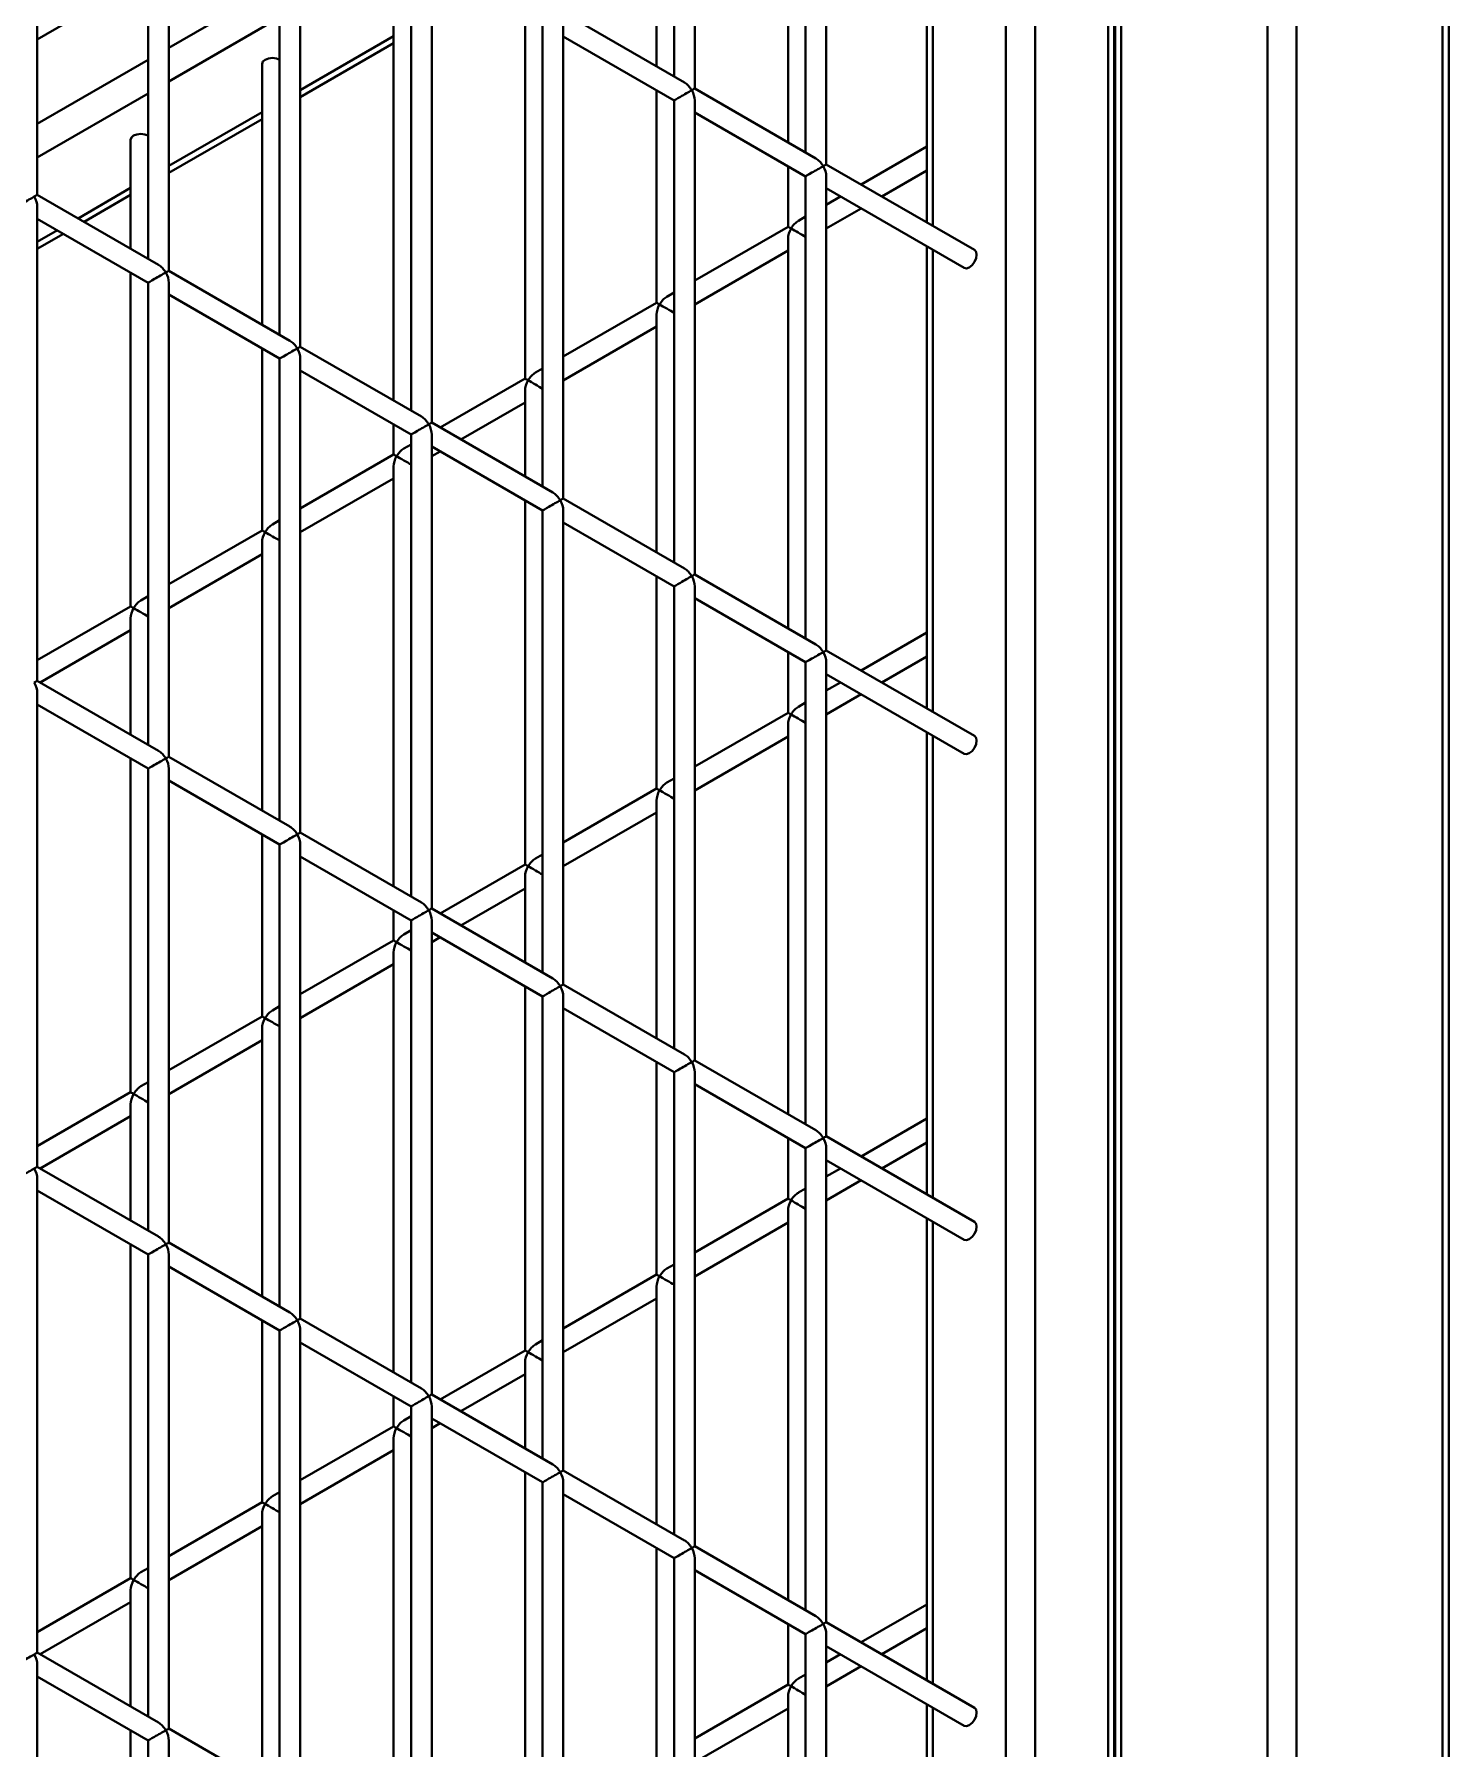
# Model space of a CAD drawing. Header units: millimetres. Extents: x 0 to 297, y 0 to 210.
# Drawn here: x 237.671 to 241.094, y 98.726 to 102.874 of the extents above; entities that cross this region are included whole.
import ezdxf

# ---------------------------------------------------------------- set-up
doc = ezdxf.new("R2010")
doc.units = ezdxf.units.MM
doc.layers.add('轮廓实线层', color=7, linetype='Continuous', lineweight=40)

msp = doc.modelspace()

# ---------------------------------------------------------------- linework, layer by layer
at = {"layer": '轮廓实线层', "color": 8, "linetype": 'Continuous', "lineweight": 40}
for p, q in [((240.6553, 89.4539), (240.6553, 105.5398)), ((240.726, 105.5398), (240.726, 89.4539)), ((241.0795, 89.2498), (241.0795, 105.3357)), ((240.0224, 90.5915), (240.0224, 104.7007)), ((239.8456, 103.5287), (239.8456, 102.4106)), ((240.3017, 103.1701), (240.3017, 91.5565)), ((237.9468, 103.0168), (237.6786, 102.8619)), ((237.9968, 102.8415), (238.265, 102.9963)), ((238.265, 102.9147), (237.9968, 102.7598)), ((238.315, 102.7394), (238.5408, 102.8698)), ((237.6786, 102.6578), (237.9468, 102.8126)), ((237.9468, 102.731), (237.6786, 102.5762)), ((237.9968, 102.5557), (238.2226, 102.6861)), ((237.7771, 102.4289), (237.9044, 102.5024)), ((237.6786, 102.3721), (237.7271, 102.4001)), ((239.8456, 102.3529), (239.8456, 101.2348)), ((239.8456, 101.1771), (239.8456, 100.059)), ((239.8456, 100.0012), (239.8456, 98.8831)), ((239.8456, 98.8254), (239.8456, 97.7073))]:
    msp.add_line(p, q, dxfattribs=at)
at = {"layer": '轮廓实线层', "color": 7, "linetype": 'Continuous', "lineweight": 40}
for p, q in [((241.0942, 89.2413), (241.0942, 105.3152)), ((240.2699, 90.2275), (240.2699, 104.8436)), ((240.2845, 90.1783), (240.2845, 104.8521)), ((240.0931, 104.7415), (240.0931, 90.5337)), ((239.2196, 103.8901), (239.2196, 102.772)), ((239.2696, 102.7431), (239.2696, 103.8901)), ((239.5378, 103.7064), (239.5378, 102.5883)), ((239.5878, 102.5595), (239.5878, 103.7064)), ((237.6786, 102.4858), (237.6786, 103.6327)), ((239.4954, 103.5373), (239.4954, 102.6128)), ((239.831, 103.5371), (239.831, 102.4191)), ((237.9468, 103.449), (237.9468, 102.331)), ((237.9968, 102.3021), (237.9968, 103.449)), ((239.1772, 103.3536), (239.1772, 102.7965)), ((238.265, 103.2654), (238.265, 102.1473)), ((238.315, 102.1184), (238.315, 103.2654)), ((240.2871, 103.1721), (240.2871, 91.5649)), ((238.5832, 103.0817), (238.5832, 101.9636)), ((238.6332, 101.9347), (238.6332, 103.0817)), ((238.5408, 102.9863), (238.5408, 101.9881)), ((238.859, 102.9225), (238.859, 102.0412)), ((239.2446, 102.7576), (238.9514, 102.9268)), ((238.9014, 102.898), (238.9014, 101.7799)), ((238.9514, 101.751), (238.9514, 102.898)), ((238.315, 102.7225), (238.5408, 102.8529)), ((238.9514, 102.8691), (239.2196, 102.7143)), ((238.2226, 102.8026), (238.2226, 102.1718)), ((239.1772, 102.7388), (239.1772, 102.2249)), ((239.5628, 102.5739), (239.2696, 102.7431)), ((240.2871, 102.7475), (240.2845, 102.748)), ((239.2196, 102.7143), (239.2196, 101.5962)), ((239.2696, 101.5673), (239.2696, 102.7143)), ((239.2696, 102.6854), (239.5378, 102.5306)), ((237.9968, 102.5388), (238.2226, 102.6692)), ((237.9044, 102.6189), (237.9044, 102.3555)), ((239.831, 102.6024), (239.6722, 102.5107)), ((239.4954, 102.5551), (239.4954, 102.4086)), ((239.9465, 102.3524), (239.5878, 102.5595)), ((239.5378, 102.5306), (239.5378, 101.4125)), ((239.5878, 101.3836), (239.5878, 102.5306)), ((239.7222, 102.4818), (239.831, 102.5446)), ((237.9718, 102.3165), (237.6786, 102.4858)), ((237.7918, 102.4205), (237.9044, 102.4855)), ((239.5878, 102.5017), (239.9215, 102.3091)), ((239.6222, 102.4818), (239.5878, 102.462)), ((237.6786, 101.31), (237.6786, 102.4569)), ((237.6786, 102.4281), (237.9468, 102.2732)), ((239.5378, 102.4331), (239.5204, 102.423)), ((239.5878, 102.4042), (239.6722, 102.453)), ((237.6786, 102.3551), (237.7417, 102.3916)), ((239.4954, 102.4086), (239.2696, 102.2783)), ((239.2696, 102.2205), (239.4954, 102.3509)), ((239.4954, 102.3797), (239.4954, 101.437)), ((239.831, 102.3613), (239.831, 101.2432)), ((238.29, 102.1328), (237.9968, 102.3021)), ((237.9044, 102.2977), (237.9044, 101.4901)), ((237.9468, 102.2732), (237.9468, 101.1551)), ((237.9968, 101.1263), (237.9968, 102.2732)), ((237.9968, 102.2444), (238.265, 102.0895)), ((239.1772, 102.2249), (238.9514, 102.0946)), ((239.2196, 102.2494), (239.2022, 102.2394)), ((239.1772, 102.196), (239.1772, 101.6207)), ((238.9514, 102.0368), (239.1772, 102.1672)), ((238.2226, 102.114), (238.2226, 101.6738)), ((238.6082, 101.9491), (238.315, 102.1184)), ((238.265, 102.0895), (238.265, 100.9714)), ((238.315, 100.9426), (238.315, 102.0895)), ((238.315, 102.0607), (238.5832, 101.9058)), ((238.9014, 102.0657), (238.884, 102.0557)), ((238.859, 102.0412), (238.6538, 101.9228)), ((238.859, 102.0124), (238.859, 101.8044)), ((238.7038, 101.8939), (238.859, 101.9835)), ((238.5408, 101.9303), (238.5408, 101.8575)), ((238.9264, 101.7655), (238.6332, 101.9347)), ((238.5832, 101.9058), (238.5832, 100.7878)), ((238.6332, 100.7589), (238.6332, 101.9058)), ((238.5408, 101.8575), (238.315, 101.7272)), ((238.5832, 101.882), (238.5658, 101.872)), ((238.6332, 101.877), (238.9014, 101.7221)), ((238.6332, 101.8532), (238.6538, 101.8651)), ((238.5408, 101.8287), (238.5408, 100.8122)), ((238.315, 101.6695), (238.5408, 101.7998)), ((238.859, 101.7466), (238.859, 100.8654)), ((238.9014, 101.7222), (238.9014, 100.6041)), ((239.2446, 101.5818), (238.9514, 101.751)), ((238.9514, 100.5752), (238.9514, 101.7221)), ((238.265, 101.6983), (238.2476, 101.6883)), ((238.9514, 101.6933), (239.2196, 101.5385)), ((238.2226, 101.6738), (237.9968, 101.5435)), ((238.2226, 101.645), (238.2226, 100.9959)), ((237.9968, 101.4858), (238.2226, 101.6161)), ((239.1772, 101.563), (239.1772, 101.0491)), ((239.5628, 101.3981), (239.2696, 101.5673)), ((237.9468, 101.5146), (237.9294, 101.5046)), ((239.2196, 101.5385), (239.2196, 100.4204)), ((239.2696, 100.3915), (239.2696, 101.5385)), ((237.9044, 101.4901), (237.6786, 101.3598)), ((239.2696, 101.5096), (239.5378, 101.3548)), ((237.6854, 101.306), (237.9044, 101.4324)), ((237.9044, 101.4613), (237.9044, 101.1796)), ((239.831, 101.4265), (239.6722, 101.3349)), ((239.4954, 101.3793), (239.4954, 101.2328)), ((239.5378, 101.3548), (239.5378, 100.2367)), ((239.9465, 101.1765), (239.5878, 101.3836)), ((239.5878, 100.2078), (239.5878, 101.3548)), ((239.7222, 101.306), (239.831, 101.3688)), ((237.9718, 101.1407), (237.6786, 101.31)), ((239.5878, 101.3259), (239.9215, 101.1332)), ((239.6222, 101.306), (239.5878, 101.2861)), ((237.6786, 100.1341), (237.6786, 101.2811)), ((239.5878, 101.2284), (239.6722, 101.2772)), ((237.6786, 101.2522), (237.9468, 101.0974)), ((239.4954, 101.2328), (239.2696, 101.1025)), ((239.5378, 101.2573), (239.5204, 101.2472)), ((239.4954, 101.2039), (239.4954, 100.2612)), ((239.831, 101.1855), (239.831, 100.0674)), ((239.2696, 101.0447), (239.4954, 101.1751)), ((237.9044, 101.1219), (237.9044, 100.3143)), ((237.9468, 101.0974), (237.9468, 99.9793)), ((238.29, 100.957), (237.9968, 101.1263)), ((237.9968, 99.9505), (237.9968, 101.0974)), ((237.9968, 101.0685), (238.265, 100.9137)), ((239.2196, 101.0736), (239.2022, 101.0635)), ((239.1772, 101.0491), (238.9514, 100.9188)), ((239.1772, 101.0202), (239.1772, 100.4449)), ((238.9514, 100.861), (239.1772, 100.9914)), ((238.2226, 100.9382), (238.2226, 100.498)), ((238.6082, 100.7733), (238.315, 100.9426)), ((238.265, 100.9137), (238.265, 99.7956)), ((238.315, 99.7668), (238.315, 100.9137)), ((238.9014, 100.8899), (238.884, 100.8798)), ((238.315, 100.8848), (238.5832, 100.73)), ((238.859, 100.8654), (238.6538, 100.747)), ((238.7038, 100.7181), (238.859, 100.8077)), ((238.859, 100.8365), (238.859, 100.6286)), ((238.5408, 100.7545), (238.5408, 100.6817)), ((238.5832, 100.73), (238.5832, 99.6119)), ((238.9264, 100.5896), (238.6332, 100.7589)), ((238.6332, 99.5831), (238.6332, 100.73)), ((238.5832, 100.7062), (238.5658, 100.6961)), ((238.6332, 100.7012), (238.9014, 100.5463)), ((238.6332, 100.6773), (238.6538, 100.6892)), ((238.5408, 100.6817), (238.315, 100.5514)), ((238.5408, 100.6528), (238.5408, 99.6364)), ((238.315, 100.4936), (238.5408, 100.624)), ((238.859, 100.5708), (238.859, 99.6896)), ((239.2446, 100.4059), (238.9514, 100.5752)), ((238.265, 100.5225), (238.2476, 100.5125)), ((238.9014, 100.5463), (238.9014, 99.4282)), ((238.9514, 99.3994), (238.9514, 100.5463)), ((238.9514, 100.5175), (239.2196, 100.3626)), ((238.2226, 100.498), (237.9968, 100.3677)), ((237.9968, 100.31), (238.2226, 100.4403)), ((238.2226, 100.4692), (238.2226, 99.8201)), ((239.1772, 100.3871), (239.1772, 99.8733)), ((239.2196, 100.3626), (239.2196, 99.2446)), ((239.5628, 100.2222), (239.2696, 100.3915)), ((239.2696, 99.2157), (239.2696, 100.3626)), ((237.9044, 100.3143), (237.6786, 100.184)), ((237.9468, 100.3388), (237.9294, 100.3288)), ((239.2696, 100.3338), (239.5378, 100.1789)), ((237.9044, 100.2855), (237.9044, 100.0038)), ((237.6854, 100.1302), (237.9044, 100.2566)), ((239.831, 100.2507), (239.6722, 100.1591)), ((239.4954, 100.2034), (239.4954, 100.057)), ((239.9465, 100.0007), (239.5878, 100.2078)), ((239.7222, 100.1302), (239.831, 100.193)), ((239.5378, 100.1789), (239.5378, 99.0609)), ((239.5878, 99.032), (239.5878, 100.1789)), ((239.5878, 100.1501), (239.9215, 99.9574)), ((237.9718, 99.9649), (237.6786, 100.1341)), ((237.6786, 98.9583), (237.6786, 100.1053)), ((239.6222, 100.1302), (239.5878, 100.1103)), ((237.6786, 100.0764), (237.9468, 99.9216)), ((239.5378, 100.0815), (239.5204, 100.0714)), ((239.5878, 100.0526), (239.6722, 100.1013)), ((239.4954, 100.057), (239.2696, 99.9266)), ((239.4954, 100.0281), (239.4954, 99.0854)), ((239.2696, 99.8689), (239.4954, 99.9992)), ((239.831, 100.0097), (239.831, 98.8916)), ((237.9044, 99.9461), (237.9044, 99.1385)), ((238.29, 99.7812), (237.9968, 99.9505)), ((237.9468, 99.9216), (237.9468, 98.8035)), ((237.9968, 98.7746), (237.9968, 99.9216)), ((239.2196, 99.8978), (239.2022, 99.8877)), ((237.9968, 99.8927), (238.265, 99.7379)), ((239.1772, 99.8733), (238.9514, 99.7429)), ((238.9514, 99.6852), (239.1772, 99.8155)), ((239.1772, 99.8444), (239.1772, 99.269)), ((238.2226, 99.7624), (238.2226, 99.3222)), ((238.265, 99.7379), (238.265, 98.6198)), ((238.6082, 99.5975), (238.315, 99.7668)), ((238.315, 98.5909), (238.315, 99.7379)), ((238.315, 99.709), (238.5832, 99.5542)), ((238.859, 99.6896), (238.6538, 99.5712)), ((238.9014, 99.7141), (238.884, 99.704)), ((238.859, 99.6607), (238.859, 99.4527)), ((238.7038, 99.5423), (238.859, 99.6319)), ((238.5408, 99.5787), (238.5408, 99.5059)), ((238.9264, 99.4138), (238.6332, 99.5831)), ((238.5832, 99.5304), (238.5658, 99.5203)), ((238.5832, 99.5542), (238.5832, 98.4361)), ((238.6332, 98.4073), (238.6332, 99.5542)), ((238.6332, 99.5253), (238.9014, 99.3705)), ((238.5408, 99.5059), (238.315, 99.3756)), ((238.6332, 99.5015), (238.6538, 99.5134)), ((238.315, 99.3178), (238.5408, 99.4482)), ((238.5408, 99.477), (238.5408, 98.4606)), ((239.2446, 99.2301), (238.9514, 99.3994)), ((238.859, 99.395), (238.859, 98.5138)), ((238.9014, 99.3705), (238.9014, 98.2524)), ((238.9514, 98.2236), (238.9514, 99.3705)), ((238.2226, 99.3222), (237.9968, 99.1919)), ((238.265, 99.3467), (238.2476, 99.3366)), ((238.9514, 99.3416), (239.2196, 99.1868)), ((238.2226, 99.2933), (238.2226, 98.6443)), ((237.9968, 99.1341), (238.2226, 99.2645)), ((239.1772, 99.2113), (239.1772, 98.6975)), ((239.5628, 99.0464), (239.2696, 99.2157)), ((237.9468, 99.163), (237.9294, 99.1529)), ((239.2196, 99.1868), (239.2196, 98.0687)), ((239.2696, 98.0399), (239.2696, 99.1868)), ((239.2696, 99.158), (239.5378, 99.0031)), ((237.9044, 99.1385), (237.6786, 99.0082)), ((237.9044, 99.1096), (237.9044, 98.828)), ((237.6854, 98.9544), (237.9044, 99.0808)), ((239.831, 99.0749), (239.6722, 98.9833)), ((239.4954, 99.0276), (239.4954, 98.8812)), ((239.9465, 98.8249), (239.5878, 99.032)), ((239.5378, 99.0031), (239.5378, 97.885)), ((239.5878, 97.8562), (239.5878, 99.0031)), ((239.7222, 98.9544), (239.831, 99.0172)), ((237.9718, 98.7891), (237.6786, 98.9583)), ((239.5878, 98.9743), (239.9215, 98.7816)), ((239.6222, 98.9544), (239.5878, 98.9345)), ((237.6786, 97.7825), (237.6786, 98.9295)), ((237.6786, 98.9006), (237.9468, 98.7458)), ((239.5378, 98.9056), (239.5204, 98.8956)), ((239.5878, 98.8768), (239.6722, 98.9255)), ((239.4954, 98.8812), (239.2696, 98.7508)), ((239.2696, 98.6931), (239.4954, 98.8234)), ((239.4954, 98.8523), (239.4954, 97.9095)), ((239.831, 98.8339), (239.831, 97.7158)), ((238.29, 98.6054), (237.9968, 98.7746)), ((237.9044, 98.7703), (237.9044, 97.9627)), ((237.9468, 98.7458), (237.9468, 97.6277)), ((237.9968, 97.5988), (237.9968, 98.7458))]:
    msp.add_line(p, q, dxfattribs=at)
at = {"layer": '轮廓实线层', "color": 7, "linetype": 'Continuous', "lineweight": 40, "flags": 128}
for points in [[(238.2653, 102.8128), (238.2571, 102.8159), (238.2476, 102.817), (238.238, 102.8159), (238.2299, 102.8128), (238.2245, 102.8081), (238.2226, 102.8026)], [(237.9471, 102.6291), (237.9389, 102.6322), (237.9294, 102.6333), (237.9198, 102.6322), (237.9117, 102.6291), (237.9063, 102.6244), (237.9044, 102.6189)], [(239.9215, 102.3091), (239.9273, 102.3079), (239.934, 102.3103), (239.9408, 102.3158), (239.9465, 102.3235), (239.9504, 102.3323), (239.9517, 102.3409), (239.9504, 102.348), (239.9465, 102.3524), (239.9465, 102.3524)], [(239.9215, 101.1332), (239.9273, 101.1321), (239.934, 101.1345), (239.9408, 101.1399), (239.9465, 101.1477), (239.9504, 101.1565), (239.9517, 101.1651), (239.9504, 101.1721), (239.9465, 101.1765), (239.9465, 101.1765)], [(239.9215, 99.9574), (239.9273, 99.9563), (239.934, 99.9587), (239.9408, 99.9641), (239.9465, 99.9719), (239.9504, 99.9807), (239.9517, 99.9893), (239.9504, 99.9963), (239.9465, 100.0007), (239.9465, 100.0007)], [(239.9215, 98.7816), (239.9273, 98.7805), (239.934, 98.7828), (239.9408, 98.7883), (239.9465, 98.796), (239.9504, 98.8049), (239.9517, 98.8135), (239.9504, 98.8205), (239.9465, 98.8249), (239.9465, 98.8249)]]:
    msp.add_lwpolyline(points, dxfattribs=at)
at = {"layer": '轮廓实线层', "color": 7, "linetype": 'Continuous', "lineweight": 40}
for centre, major_axis, ratio, start_param, end_param in [((239.2446, 102.7287), (-0.0177, 0.0306), 0.577335, 4.712348, 5.497828), ((239.2446, 102.7287), (0.025, 0.0144), 0.00007, 3.141552, 5.497747), ((239.2446, 102.7287), (0.025, 0.0144), 0.00007, 5.497747, 6.283145), ((239.2446, 102.7287), (-0.0177, 0.0306), 0.577335, 3.92695, 4.712348), ((239.5628, 102.545), (0.025, 0.0144), 0.00007, 3.141552, 5.497747), ((239.5628, 102.545), (-0.0177, 0.0306), 0.577335, 4.712348, 5.497828), ((239.5628, 102.545), (0.025, 0.0144), 0.00007, 5.497747, 6.283145), ((239.5628, 102.545), (-0.0177, 0.0306), 0.577335, 3.92695, 4.712348), ((237.6536, 102.4714), (0.025, 0.0144), 0.00007, 3.141552, 5.497747), ((237.6536, 102.4714), (0.025, 0.0144), 0.00007, 5.497747, 6.283145), ((237.6536, 102.4714), (-0.0177, 0.0306), 0.577335, 3.92695, 4.712348), ((239.5204, 102.3942), (0.025, -0.0144), 0.00007, 3.141633, 3.927031), ((239.5204, 102.3942), (0.0177, 0.0306), 0.577335, 1.570837, 2.356235), ((239.5204, 102.3942), (0.0177, 0.0306), 0.577335, 0.785358, 1.570837), ((239.5204, 102.3942), (0.025, -0.0144), 0.00007, 3.927031, 5.483713), ((237.9718, 102.2877), (-0.0177, 0.0306), 0.577335, 4.712348, 5.497828), ((237.9718, 102.2877), (0.025, 0.0144), 0.00007, 5.497747, 6.283145), ((237.9718, 102.2877), (0.025, 0.0144), 0.00007, 3.141552, 5.497747), ((237.9718, 102.2877), (-0.0177, 0.0306), 0.577335, 3.92695, 4.712348), ((239.2022, 102.2105), (0.025, -0.0144), 0.00007, 3.141633, 3.927031), ((239.2022, 102.2105), (0.0177, 0.0306), 0.577335, 1.570837, 2.356235), ((239.2022, 102.2105), (0.0177, 0.0306), 0.577335, 0.785358, 1.570837), ((239.2022, 102.2105), (0.025, -0.0144), 0.00007, 3.927031, 5.483713), ((238.29, 102.104), (0.025, 0.0144), 0.00007, 3.141552, 5.497747), ((238.29, 102.104), (-0.0177, 0.0306), 0.577335, 4.712348, 5.497828), ((238.29, 102.104), (0.025, 0.0144), 0.00007, 5.497747, 6.283145), ((238.29, 102.104), (-0.0177, 0.0306), 0.577335, 3.92695, 4.712348), ((238.884, 102.0268), (0.0177, 0.0306), 0.577335, 0.785358, 1.570837), ((238.884, 102.0268), (0.025, -0.0144), 0.00007, 3.141633, 3.927031), ((238.884, 102.0268), (0.0177, 0.0306), 0.577335, 1.570837, 2.356235), ((238.884, 102.0268), (0.025, -0.0144), 0.00007, 3.927031, 5.483713), ((238.6082, 101.9203), (0.025, 0.0144), 0.00007, 3.141552, 5.497747), ((238.6082, 101.9203), (-0.0177, 0.0306), 0.577335, 4.712348, 5.497828), ((238.6082, 101.9203), (0.025, 0.0144), 0.00007, 5.497747, 6.283145), ((238.6082, 101.9203), (-0.0177, 0.0306), 0.577335, 3.92695, 4.712348), ((238.5658, 101.8431), (0.025, -0.0144), 0.00007, 3.141633, 3.927031), ((238.5658, 101.8431), (0.0177, 0.0306), 0.577335, 1.570837, 2.356235), ((238.5658, 101.8431), (0.0177, 0.0306), 0.577335, 0.785358, 1.570837), ((238.5658, 101.8431), (0.025, -0.0144), 0.00007, 3.927031, 5.483713), ((238.9264, 101.7366), (-0.0177, 0.0306), 0.577335, 4.712348, 5.497828), ((238.9264, 101.7366), (0.025, 0.0144), 0.00007, 3.141552, 5.497747), ((238.9264, 101.7366), (0.025, 0.0144), 0.00007, 5.497747, 6.283145), ((238.9264, 101.7366), (-0.0177, 0.0306), 0.577335, 3.92695, 4.712348), ((238.2476, 101.6594), (0.0177, 0.0306), 0.577335, 0.785358, 1.570837), ((238.2476, 101.6594), (0.025, -0.0144), 0.00007, 3.141633, 3.927031), ((238.2476, 101.6594), (0.0177, 0.0306), 0.577335, 1.570837, 2.356235), ((238.2476, 101.6594), (0.025, -0.0144), 0.00007, 3.927031, 5.483713), ((239.2446, 101.5529), (0.025, 0.0144), 0.00007, 3.141552, 5.497747), ((239.2446, 101.5529), (-0.0177, 0.0306), 0.577335, 4.712348, 5.497828), ((239.2446, 101.5529), (0.025, 0.0144), 0.00007, 5.497747, 6.283145), ((239.2446, 101.5529), (-0.0177, 0.0306), 0.577335, 3.92695, 4.712348), ((237.9294, 101.4757), (0.025, -0.0144), 0.00007, 3.141633, 3.927031), ((237.9294, 101.4757), (0.0177, 0.0306), 0.577335, 1.570837, 2.356235), ((237.9294, 101.4757), (0.0177, 0.0306), 0.577335, 0.785358, 1.570837), ((237.9294, 101.4757), (0.025, -0.0144), 0.00007, 3.927031, 5.483713), ((239.5628, 101.3692), (-0.0177, 0.0306), 0.577335, 4.712348, 5.497828), ((239.5628, 101.3692), (0.025, 0.0144), 0.00007, 3.141552, 5.497747), ((239.5628, 101.3692), (0.025, 0.0144), 0.00007, 5.497747, 6.283145), ((239.5628, 101.3692), (-0.0177, 0.0306), 0.577335, 3.92695, 4.712348), ((237.6536, 101.2955), (0.025, 0.0144), 0.00007, 5.497747, 6.283145), ((237.6536, 101.2955), (-0.0177, 0.0306), 0.577335, 3.92695, 4.712348), ((239.5204, 101.2184), (0.025, -0.0144), 0.00007, 3.141633, 3.927031), ((239.5204, 101.2184), (0.0177, 0.0306), 0.577335, 1.570837, 2.356235), ((239.5204, 101.2184), (0.0177, 0.0306), 0.577335, 0.785358, 1.570837), ((239.5204, 101.2184), (0.025, -0.0144), 0.00007, 3.927031, 5.483713), ((237.9718, 101.1118), (-0.0177, 0.0306), 0.577335, 4.712348, 5.497828), ((237.9718, 101.1118), (0.025, 0.0144), 0.00007, 3.141552, 5.497747), ((237.9718, 101.1118), (0.025, 0.0144), 0.00007, 5.497747, 6.283145), ((237.9718, 101.1118), (-0.0177, 0.0306), 0.577335, 3.92695, 4.712348), ((239.2022, 101.0347), (0.0177, 0.0306), 0.577335, 0.785358, 1.570837), ((239.2022, 101.0347), (0.025, -0.0144), 0.00007, 3.141633, 3.927031), ((239.2022, 101.0347), (0.0177, 0.0306), 0.577335, 1.570837, 2.356235), ((239.2022, 101.0347), (0.025, -0.0144), 0.00007, 3.927031, 5.483713), ((238.29, 100.9281), (0.025, 0.0144), 0.00007, 3.141552, 5.497747), ((238.29, 100.9281), (-0.0177, 0.0306), 0.577335, 4.712348, 5.497828), ((238.29, 100.9281), (0.025, 0.0144), 0.00007, 5.497747, 6.283145), ((238.29, 100.9281), (-0.0177, 0.0306), 0.577335, 3.92695, 4.712348), ((238.884, 100.851), (0.025, -0.0144), 0.00007, 3.141633, 3.927031), ((238.884, 100.851), (0.0177, 0.0306), 0.577335, 1.570837, 2.356235), ((238.884, 100.851), (0.0177, 0.0306), 0.577335, 0.785358, 1.570837), ((238.884, 100.851), (0.025, -0.0144), 0.00007, 3.927031, 5.483713), ((238.6082, 100.7445), (-0.0177, 0.0306), 0.577335, 4.712348, 5.497828), ((238.6082, 100.7445), (0.025, 0.0144), 0.00007, 3.141552, 5.497747), ((238.6082, 100.7445), (0.025, 0.0144), 0.00007, 5.497747, 6.283145), ((238.6082, 100.7445), (-0.0177, 0.0306), 0.577335, 3.92695, 4.712348), ((238.5658, 100.6673), (0.0177, 0.0306), 0.577335, 0.785358, 1.570837), ((238.5658, 100.6673), (0.025, -0.0144), 0.00007, 3.141633, 3.927031), ((238.5658, 100.6673), (0.0177, 0.0306), 0.577335, 1.570837, 2.356235), ((238.5658, 100.6673), (0.025, -0.0144), 0.00007, 3.927031, 5.483713), ((238.9264, 100.5608), (0.025, 0.0144), 0.00007, 3.141552, 5.497747), ((238.9264, 100.5608), (-0.0177, 0.0306), 0.577335, 4.712348, 5.497828), ((238.9264, 100.5608), (0.025, 0.0144), 0.00007, 5.497747, 6.283145), ((238.9264, 100.5608), (-0.0177, 0.0306), 0.577335, 3.92695, 4.712348), ((238.2476, 100.4836), (0.025, -0.0144), 0.00007, 3.141633, 3.927031), ((238.2476, 100.4836), (0.0177, 0.0306), 0.577335, 1.570837, 2.356235), ((238.2476, 100.4836), (0.0177, 0.0306), 0.577335, 0.785358, 1.570837), ((238.2476, 100.4836), (0.025, -0.0144), 0.00007, 3.927031, 5.483713), ((239.2446, 100.3771), (-0.0177, 0.0306), 0.577335, 4.712348, 5.497828), ((239.2446, 100.3771), (0.025, 0.0144), 0.00007, 3.141552, 5.497747), ((239.2446, 100.3771), (0.025, 0.0144), 0.00007, 5.497747, 6.283145), ((239.2446, 100.3771), (-0.0177, 0.0306), 0.577335, 3.92695, 4.712348), ((237.9294, 100.2999), (0.025, -0.0144), 0.00007, 3.141633, 3.927031), ((237.9294, 100.2999), (0.0177, 0.0306), 0.577335, 1.570837, 2.356235), ((237.9294, 100.2999), (0.0177, 0.0306), 0.577335, 0.785358, 1.570837), ((237.9294, 100.2999), (0.025, -0.0144), 0.00007, 3.927031, 5.483713), ((239.5628, 100.1934), (0.025, 0.0144), 0.00007, 3.141552, 5.497747), ((239.5628, 100.1934), (-0.0177, 0.0306), 0.577335, 4.712348, 5.497828), ((239.5628, 100.1934), (0.025, 0.0144), 0.00007, 5.497747, 6.283145), ((239.5628, 100.1934), (-0.0177, 0.0306), 0.577335, 3.92695, 4.712348), ((237.6536, 100.1197), (0.025, 0.0144), 0.00007, 3.141552, 5.497747), ((237.6536, 100.1197), (0.025, 0.0144), 0.00007, 5.497747, 6.283145), ((237.6536, 100.1197), (-0.0177, 0.0306), 0.577335, 3.92695, 4.712348), ((239.5204, 100.0425), (0.0177, 0.0306), 0.577335, 0.785358, 1.570837), ((239.5204, 100.0425), (0.025, -0.0144), 0.00007, 3.141633, 3.927031), ((239.5204, 100.0425), (0.0177, 0.0306), 0.577335, 1.570837, 2.356235), ((239.5204, 100.0425), (0.025, -0.0144), 0.00007, 3.927031, 5.483713), ((237.9718, 99.936), (0.025, 0.0144), 0.00007, 3.141552, 5.497747), ((237.9718, 99.936), (-0.0177, 0.0306), 0.577335, 4.712348, 5.497828), ((237.9718, 99.936), (0.025, 0.0144), 0.00007, 5.497747, 6.283145), ((237.9718, 99.936), (-0.0177, 0.0306), 0.577335, 3.92695, 4.712348), ((239.2022, 99.8588), (0.025, -0.0144), 0.00007, 3.141633, 3.927031), ((239.2022, 99.8588), (0.0177, 0.0306), 0.577335, 1.570837, 2.356235), ((239.2022, 99.8588), (0.0177, 0.0306), 0.577335, 0.785358, 1.570837), ((239.2022, 99.8588), (0.025, -0.0144), 0.00007, 3.927031, 5.483713), ((238.29, 99.7523), (-0.0177, 0.0306), 0.577335, 4.712348, 5.497828), ((238.29, 99.7523), (0.025, 0.0144), 0.00007, 3.141552, 5.497747), ((238.29, 99.7523), (0.025, 0.0144), 0.00007, 5.497747, 6.283145), ((238.29, 99.7523), (-0.0177, 0.0306), 0.577335, 3.92695, 4.712348), ((238.884, 99.6752), (0.025, -0.0144), 0.00007, 3.141633, 3.927031), ((238.884, 99.6752), (0.0177, 0.0306), 0.577335, 0.785358, 1.570837), ((238.884, 99.6752), (0.0177, 0.0306), 0.577335, 1.570837, 2.356235), ((238.884, 99.6752), (0.025, -0.0144), 0.00007, 3.927031, 5.483713), ((238.6082, 99.5686), (0.025, 0.0144), 0.00007, 3.141552, 5.497747), ((238.6082, 99.5686), (-0.0177, 0.0306), 0.577335, 4.712348, 5.497828), ((238.6082, 99.5686), (0.025, 0.0144), 0.00007, 5.497747, 6.283145), ((238.6082, 99.5686), (-0.0177, 0.0306), 0.577335, 3.92695, 4.712348), ((238.5658, 99.4915), (0.025, -0.0144), 0.00007, 3.141633, 3.927031), ((238.5658, 99.4915), (0.0177, 0.0306), 0.577335, 1.570837, 2.356235), ((238.5658, 99.4915), (0.0177, 0.0306), 0.577335, 0.785358, 1.570837), ((238.5658, 99.4915), (0.025, -0.0144), 0.00007, 3.927031, 5.483713), ((238.9264, 99.3849), (-0.0177, 0.0306), 0.577335, 4.712348, 5.497828), ((238.9264, 99.3849), (0.025, 0.0144), 0.00007, 5.497747, 6.283145), ((238.9264, 99.3849), (0.025, 0.0144), 0.00007, 3.141552, 5.497747), ((238.9264, 99.3849), (-0.0177, 0.0306), 0.577335, 3.92695, 4.712348), ((238.2476, 99.3078), (0.025, -0.0144), 0.00007, 3.141633, 3.927031), ((238.2476, 99.3078), (0.0177, 0.0306), 0.577335, 1.570837, 2.356235), ((238.2476, 99.3078), (0.0177, 0.0306), 0.577335, 0.785358, 1.570837), ((238.2476, 99.3078), (0.025, -0.0144), 0.00007, 3.927031, 5.483713), ((239.2446, 99.2013), (0.025, 0.0144), 0.00007, 3.141552, 5.497747), ((239.2446, 99.2013), (-0.0177, 0.0306), 0.577335, 4.712348, 5.497828), ((239.2446, 99.2013), (0.025, 0.0144), 0.00007, 5.497747, 6.283145), ((239.2446, 99.2013), (-0.0177, 0.0306), 0.577335, 3.92695, 4.712348), ((237.9294, 99.1241), (0.0177, 0.0306), 0.577335, 0.785358, 1.570837), ((237.9294, 99.1241), (0.025, -0.0144), 0.00007, 3.141633, 3.927031), ((237.9294, 99.1241), (0.0177, 0.0306), 0.577335, 1.570837, 2.356235), ((237.9294, 99.1241), (0.025, -0.0144), 0.00007, 3.927031, 5.483713), ((239.5628, 99.0176), (0.025, 0.0144), 0.00007, 3.141552, 5.497747), ((239.5628, 99.0176), (-0.0177, 0.0306), 0.577335, 4.712348, 5.497828), ((239.5628, 99.0176), (0.025, 0.0144), 0.00007, 5.497747, 6.283145), ((239.5628, 99.0176), (-0.0177, 0.0306), 0.577335, 3.92695, 4.712348), ((237.6536, 98.9439), (0.025, 0.0144), 0.00007, 3.141552, 5.497747), ((237.6536, 98.9439), (0.025, 0.0144), 0.00007, 5.497747, 6.283145), ((237.6536, 98.9439), (-0.0177, 0.0306), 0.577335, 3.92695, 4.712348), ((239.5204, 98.8667), (0.025, -0.0144), 0.00007, 3.141633, 3.927031), ((239.5204, 98.8667), (0.0177, 0.0306), 0.577335, 1.570837, 2.356235), ((239.5204, 98.8667), (0.0177, 0.0306), 0.577335, 0.785358, 1.570837), ((239.5204, 98.8667), (0.025, -0.0144), 0.00007, 3.927031, 5.483713), ((237.9718, 98.7602), (-0.0177, 0.0306), 0.577335, 4.712348, 5.497828), ((237.9718, 98.7602), (0.025, 0.0144), 0.00007, 5.497747, 6.283145), ((237.9718, 98.7602), (0.025, 0.0144), 0.00007, 3.141552, 5.497747), ((237.9718, 98.7602), (-0.0177, 0.0306), 0.577335, 3.92695, 4.712348)]:
    msp.add_ellipse(centre, major_axis=major_axis, ratio=ratio, start_param=start_param, end_param=end_param, dxfattribs=at)

doc.saveas('drawing.dxf')
